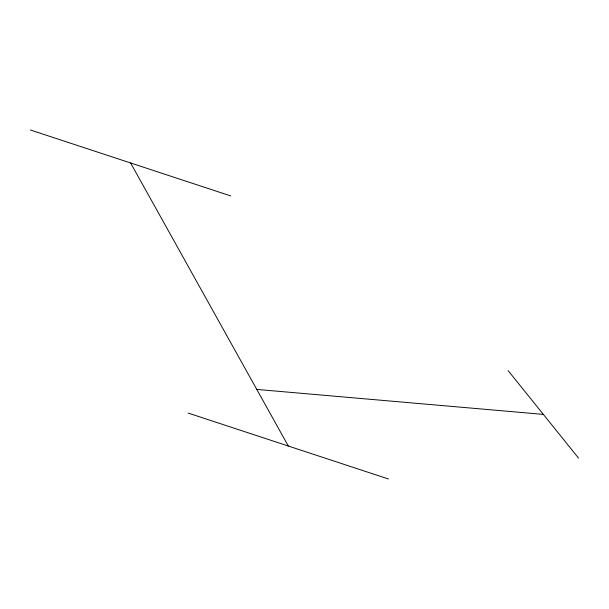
<?xml version="1.0" encoding="UTF-8"?>
<svg xmlns="http://www.w3.org/2000/svg" width="609" height="609" viewBox="0 0 609 609"><rect width="100%" height="100%" fill="white"/><g stroke="black" fill="none" stroke-linecap="round" stroke-linejoin="round"><path stroke-width="0.91" d="M256.777 389.417L543.35 414.386M30.45 130.006L230.781 195.938M188.151 413.062L388.481 478.994M508.15 370.653L578.55 458.12M130.615 162.968L288.316 446.032"/></g></svg>
